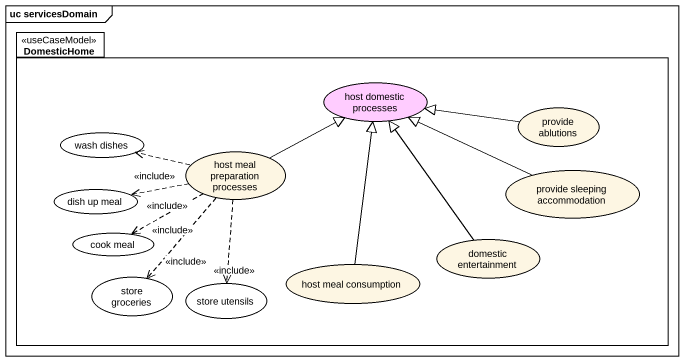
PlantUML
@startuml
mainframe uc servicesDomain
package DomesticHome <<useCaseModel>> {
  usecase "host domestic processes" as host_domestic_processes #FFCCFF
  usecase "wash dishes" as wash_dishes #FFFFFF
  usecase "provide ablutions" as provide_ablutions
  usecase "host meal preparation processes" as host_meal_preparation
  usecase "provide sleeping accommodation" as provide_sleeping
  usecase "dish up meal" as dish_up_meal #FFFFFF
  usecase "cook meal" as cook_meal #FFFFFF
  usecase "domestic entertainment" as domestic_entertainment
  usecase "store groceries" as store_groceries #FFFFFF
  usecase "store utensils" as store_utensils #FFFFFF
  usecase "host meal consumption" as host_meal_consumption
}
provide_ablutions -left-|> host_domestic_processes
host_meal_preparation -right-|> host_domestic_processes
host_meal_preparation .left.> wash_dishes : <<include>>
host_meal_preparation .left.> dish_up_meal : <<include>>
host_meal_preparation .left.> cook_meal : <<include>>
host_meal_preparation ..> store_groceries : <<include>>
host_meal_preparation ..> store_utensils : <<include>>
provide_sleeping -left-|> host_domestic_processes
domestic_entertainment -up-|> host_domestic_processes
host_meal_consumption -up-|> host_domestic_processes
@enduml
